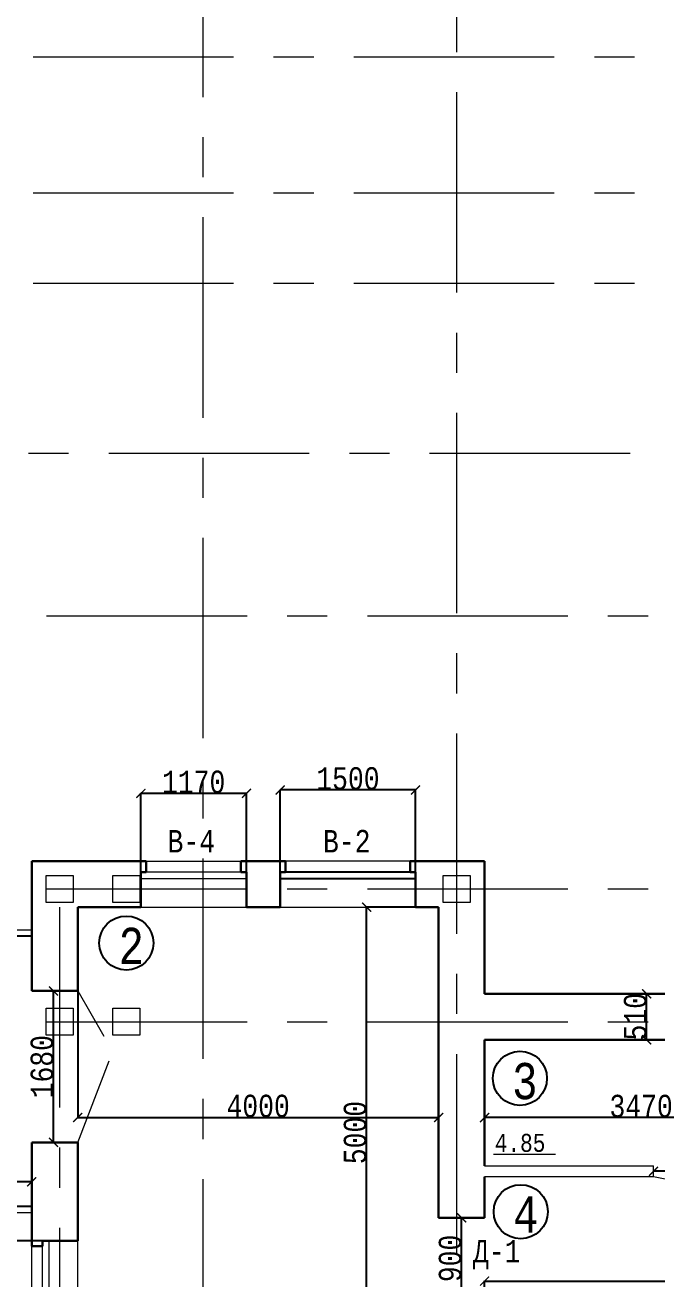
# Model space of a CAD drawing. Header units: millimetres. Extents: x -689206 to 4969298, y -1019800 to 703299.
# Drawn here: x 196506 to 203509, y -347715 to -333808 of the extents above; entities that cross this region are included whole.
import ezdxf

# ---------------------------------------------------------------- set-up
doc = ezdxf.new("R2010")
doc.units = ezdxf.units.MM
doc.linetypes.add('осеваяX2', pattern=[101.6, 63.5, -12.7, 12.7, -12.7])
for name, color, linetype, lineweight in [('б', 231, 'Continuous', 30), ('БАЛКОН', 7, 'Continuous', 20), ('несущие', 7, 'Continuous', 30), ('ОКНА', 250, 'Continuous', 20), ('ПЕРЕГОРОДКИ', 252, 'Continuous', 9), ('РАЗМЕРЫ', 7, 'Continuous', 9), ('стены', 7, 'Continuous', 20)]:
    doc.layers.add(name, color=color, linetype=linetype, lineweight=lineweight)
doc.layers.add('четотам', color=7, linetype='Continuous')
doc.styles.add('Аннотативный', font='isocteur.ttf', dxfattribs={"width": 0.7, "height": 250})
doc.dimstyles.new('Аннотативный', dxfattribs={"dimscale": 0, "dimtxt": 250, "dimasz": 100, "dimexe": 1.25, "dimexo": 0.625, "dimtad": 1, "dimdec": 0, "dimtxsty": 'Аннотативный', "dimblk": 'ARCHTICK', "dimcen": 2.5, "dimadec": 0, "dimazin": 0, "dimtfac": 1, "dimtdec": 0, "dimtmove": 0, "dimatfit": 3, "dimfxl": 1, "dimarcsym": 0})

# ---------------------------------------------------------------- blocks, each defined once
blk = doc.blocks.new('_ArchTick')
at = {"color": 0, "linetype": 'ByBlock', "const_width": 0.15}
blk.add_lwpolyline([(-0.5, -0.5), (0.5, 0.5)], dxfattribs=at)
blk = doc.blocks.new('*D1899')
at = {"layer": 'Defpoints', "color": 0, "linetype": 'ByBlock', "lineweight": 20, "transparency": 16777216}
for p in [(196123, -343912), (196579, -343912), (196579, -346912)]:
    blk.add_point(p, dxfattribs=at)
at = {"layer": 'б', "color": 0, "linetype": 'ByBlock', "lineweight": -2, "transparency": 16777216}
for p, q in [((196578, -343912), (196121, -343912)), ((196123, -346912), (196123, -343912)), ((196578, -346912), (196121, -346912))]:
    blk.add_line(p, q, dxfattribs=at)
at = {"layer": 'б', "color": 0, "linetype": 'ByBlock', "lineweight": -2, "transparency": 16777216, "xscale": 100, "yscale": 100, "zscale": 100}
for p, rotation in [((196123, -343912), 90), ((196123, -346912), 270)]:
    blk.add_blockref('_ArchTick', p, dxfattribs=dict(at, rotation=rotation))
at = {"layer": 'б', "color": 0, "linetype": 'ByBlock', "lineweight": 5, "transparency": 16777216, "insert": (195997, -345412), "char_height": 250, "attachment_point": 5, "rotation": 90, "style": 'Аннотативный'}
blk.add_mtext('3000', dxfattribs=at)
blk = doc.blocks.new('*D1900')
at = {"layer": 'Defpoints', "color": 0, "linetype": 'ByBlock', "lineweight": 20, "transparency": 16777216}
for p in [(195579, -346639), (195579, -346912), (196579, -346912)]:
    blk.add_point(p, dxfattribs=at)
at = {"layer": 'б', "color": 0, "linetype": 'ByBlock', "lineweight": -2, "transparency": 16777216}
for p, q in [((195579, -346911), (195579, -346637)), ((196579, -346639), (195579, -346639)), ((196579, -346911), (196579, -346637))]:
    blk.add_line(p, q, dxfattribs=at)
at = {"layer": 'б', "color": 0, "linetype": 'ByBlock', "lineweight": -2, "transparency": 16777216, "xscale": 100, "yscale": 100, "zscale": 100, "rotation": 180}
blk.add_blockref('_ArchTick', (195579, -346639), dxfattribs=at)
at = {"layer": 'б', "color": 0, "linetype": 'ByBlock', "lineweight": -2, "transparency": 16777216, "xscale": 100, "yscale": 100, "zscale": 100}
blk.add_blockref('_ArchTick', (196579, -346639), dxfattribs=at)
at = {"layer": 'б', "color": 0, "linetype": 'ByBlock', "lineweight": 5, "transparency": 16777216, "insert": (196079, -346513), "char_height": 250, "attachment_point": 5, "style": 'Аннотативный'}
blk.add_mtext('1000', dxfattribs=at)
blk = doc.blocks.new('*D1958')
at = {"layer": 'Defpoints', "color": 0, "lineweight": 20, "transparency": 16777216}
for p in [(195789, -347293), (197089, -347293), (197089, -348523)]:
    blk.add_point(p, dxfattribs=at)
at = {"layer": 'ОКНА', "color": 0, "lineweight": -2, "transparency": 16777216}
for p, q in [((197088, -347293), (195787, -347293)), ((195789, -348523), (195789, -347293)), ((197088, -348523), (195787, -348523))]:
    blk.add_line(p, q, dxfattribs=at)
at = {"layer": 'ОКНА', "color": 0, "lineweight": -2, "transparency": 16777216, "xscale": 100, "yscale": 100, "zscale": 100}
for p, rotation in [((195789, -347293), 90), ((195789, -348523), 270)]:
    blk.add_blockref('_ArchTick', p, dxfattribs=dict(at, rotation=rotation))
at = {"layer": 'ОКНА', "color": 0, "lineweight": 5, "transparency": 16777216, "insert": (195663, -347908), "char_height": 250, "attachment_point": 5, "rotation": 90, "style": 'Аннотативный'}
blk.add_mtext('1230', dxfattribs=at)
blk = doc.blocks.new('*D1959')
at = {"layer": 'Defpoints', "color": 0, "lineweight": 20, "transparency": 16777216}
for p in [(196820, -344521), (196834, -344521), (196834, -346201)]:
    blk.add_point(p, dxfattribs=at)
at = {"layer": 'ОКНА', "color": 0, "lineweight": -2, "transparency": 16777216}
for p, q in [((196833, -344521), (196818, -344521)), ((196820, -346201), (196820, -344521)), ((196833, -346201), (196818, -346201))]:
    blk.add_line(p, q, dxfattribs=at)
at = {"layer": 'ОКНА', "color": 0, "lineweight": -2, "transparency": 16777216, "xscale": 100, "yscale": 100, "zscale": 100}
for p, rotation in [((196820, -344521), 90), ((196820, -346201), 270)]:
    blk.add_blockref('_ArchTick', p, dxfattribs=dict(at, rotation=rotation))
at = {"layer": 'ОКНА', "color": 0, "lineweight": 5, "transparency": 16777216, "insert": (196694, -345361), "char_height": 250, "attachment_point": 5, "rotation": 90, "style": 'Аннотативный'}
blk.add_mtext('1680', dxfattribs=at)
blk = doc.blocks.new('*D1960')
at = {"layer": 'Defpoints', "color": 0, "linetype": 'ByBlock', "lineweight": 20, "transparency": 16777216}
for p in [(199334, -342292), (199334, -343592), (200834, -343592)]:
    blk.add_point(p, dxfattribs=at)
at = {"layer": 'ПЕРЕГОРОДКИ', "color": 0, "linetype": 'ByBlock', "lineweight": -2, "transparency": 16777216}
for p, q in [((199334, -343591), (199334, -342291)), ((200834, -342292), (199334, -342292)), ((200834, -343591), (200834, -342291))]:
    blk.add_line(p, q, dxfattribs=at)
at = {"layer": 'ПЕРЕГОРОДКИ', "color": 0, "linetype": 'ByBlock', "lineweight": -2, "transparency": 16777216, "xscale": 100, "yscale": 100, "zscale": 100, "rotation": 180}
blk.add_blockref('_ArchTick', (199334, -342292), dxfattribs=at)
at = {"layer": 'ПЕРЕГОРОДКИ', "color": 0, "linetype": 'ByBlock', "lineweight": -2, "transparency": 16777216, "xscale": 100, "yscale": 100, "zscale": 100}
blk.add_blockref('_ArchTick', (200834, -342292), dxfattribs=at)
at = {"layer": 'ПЕРЕГОРОДКИ', "color": 0, "linetype": 'ByBlock', "lineweight": 5, "transparency": 16777216, "insert": (200084, -342166), "char_height": 250, "attachment_point": 5, "style": 'Аннотативный'}
blk.add_mtext('1500', dxfattribs=at)
blk = doc.blocks.new('*D1961')
at = {"layer": 'Defpoints', "color": 0, "linetype": 'ByBlock', "lineweight": 20, "transparency": 16777216}
for p in [(197789, -342330), (197789, -343592), (198959, -343592)]:
    blk.add_point(p, dxfattribs=at)
at = {"layer": 'ПЕРЕГОРОДКИ', "color": 0, "linetype": 'ByBlock', "lineweight": -2, "transparency": 16777216}
for p, q in [((197789, -343591), (197789, -342328)), ((198959, -342330), (197789, -342330)), ((198959, -343591), (198959, -342328))]:
    blk.add_line(p, q, dxfattribs=at)
at = {"layer": 'ПЕРЕГОРОДКИ', "color": 0, "linetype": 'ByBlock', "lineweight": -2, "transparency": 16777216, "xscale": 100, "yscale": 100, "zscale": 100, "rotation": 180}
blk.add_blockref('_ArchTick', (197789, -342330), dxfattribs=at)
at = {"layer": 'ПЕРЕГОРОДКИ', "color": 0, "linetype": 'ByBlock', "lineweight": -2, "transparency": 16777216, "xscale": 100, "yscale": 100, "zscale": 100}
blk.add_blockref('_ArchTick', (198959, -342330), dxfattribs=at)
at = {"layer": 'ПЕРЕГОРОДКИ', "color": 0, "linetype": 'ByBlock', "lineweight": 5, "transparency": 16777216, "insert": (198374, -342204), "char_height": 250, "attachment_point": 5, "style": 'Аннотативный'}
blk.add_mtext('1170', dxfattribs=at)
blk = doc.blocks.new('*D1966')
at = {"layer": 'Defpoints', "color": 0, "linetype": 'ByBlock', "lineweight": 20, "transparency": 16777216}
for p in [(200291, -343592), (201089, -343592), (201089, -348592)]:
    blk.add_point(p, dxfattribs=at)
at = {"layer": 'ПЕРЕГОРОДКИ', "color": 0, "linetype": 'ByBlock', "lineweight": -2, "transparency": 16777216}
for p, q in [((201088, -343592), (200290, -343592)), ((200291, -348592), (200291, -343592)), ((201088, -348592), (200290, -348592))]:
    blk.add_line(p, q, dxfattribs=at)
at = {"layer": 'ПЕРЕГОРОДКИ', "color": 0, "linetype": 'ByBlock', "lineweight": -2, "transparency": 16777216, "xscale": 100, "yscale": 100, "zscale": 100}
for p, rotation in [((200291, -343592), 90), ((200291, -348592), 270)]:
    blk.add_blockref('_ArchTick', p, dxfattribs=dict(at, rotation=rotation))
at = {"layer": 'ПЕРЕГОРОДКИ', "color": 0, "linetype": 'ByBlock', "lineweight": 13, "transparency": 16777216, "insert": (200165, -346092), "char_height": 250, "attachment_point": 5, "rotation": 90, "style": 'Аннотативный'}
blk.add_mtext('5000', dxfattribs=at)
blk = doc.blocks.new('*D2014')
at = {"layer": 'Defpoints', "color": 0, "linetype": 'ByBlock', "lineweight": 20, "transparency": 16777216}
for p in [(203073, -344552), (203395, -344552), (203073, -345062)]:
    blk.add_point(p, dxfattribs=at)
at = {"layer": 'РАЗМЕРЫ', "color": 0, "linetype": 'ByBlock', "lineweight": -2, "transparency": 16777216}
for p, q in [((203074, -344552), (203396, -344552)), ((203395, -345062), (203395, -344552)), ((203074, -345062), (203396, -345062))]:
    blk.add_line(p, q, dxfattribs=at)
at = {"layer": 'РАЗМЕРЫ', "color": 0, "linetype": 'ByBlock', "lineweight": -2, "transparency": 16777216, "xscale": 100, "yscale": 100, "zscale": 100}
for p, rotation in [((203395, -344552), 90), ((203395, -345062), 270)]:
    blk.add_blockref('_ArchTick', p, dxfattribs=dict(at, rotation=rotation))
at = {"layer": 'РАЗМЕРЫ', "color": 0, "linetype": 'ByBlock', "lineweight": 20, "transparency": 16777216, "insert": (203270, -344807), "char_height": 250, "attachment_point": 5, "rotation": 90, "style": 'Аннотативный'}
blk.add_mtext('510', dxfattribs=at)
blk = doc.blocks.new('*D2016')
at = {"layer": 'Defpoints', "color": 0, "linetype": 'ByBlock', "lineweight": 20, "transparency": 16777216}
for p in [(201599, -345926), (201599, -346462), (205069, -346462)]:
    blk.add_point(p, dxfattribs=at)
at = {"layer": 'РАЗМЕРЫ', "color": 0, "linetype": 'ByBlock', "lineweight": -2, "transparency": 16777216}
for p, q in [((201599, -346461), (201599, -345925)), ((205069, -345926), (201599, -345926)), ((205069, -346461), (205069, -345925))]:
    blk.add_line(p, q, dxfattribs=at)
at = {"layer": 'РАЗМЕРЫ', "color": 0, "linetype": 'ByBlock', "lineweight": -2, "transparency": 16777216, "xscale": 100, "yscale": 100, "zscale": 100, "rotation": 180}
blk.add_blockref('_ArchTick', (201599, -345926), dxfattribs=at)
at = {"layer": 'РАЗМЕРЫ', "color": 0, "linetype": 'ByBlock', "lineweight": -2, "transparency": 16777216, "xscale": 100, "yscale": 100, "zscale": 100}
blk.add_blockref('_ArchTick', (205069, -345926), dxfattribs=at)
at = {"layer": 'РАЗМЕРЫ', "color": 0, "linetype": 'ByBlock', "lineweight": 5, "transparency": 16777216, "insert": (203334, -345800), "char_height": 250, "attachment_point": 5, "style": 'Аннотативный'}
blk.add_mtext('3470', dxfattribs=at)
blk = doc.blocks.new('*D1994')
at = {"layer": 'Defpoints', "color": 0, "linetype": 'ByBlock', "lineweight": 20, "transparency": 16777216}
for p in [(197089, -343592), (201089, -343592), (201089, -345925)]:
    blk.add_point(p, dxfattribs=at)
at = {"layer": 'РАЗМЕРЫ', "color": 0, "linetype": 'ByBlock', "lineweight": -2, "transparency": 16777216}
for p, q in [((197089, -343593), (197089, -345926)), ((201089, -343593), (201089, -345926)), ((197089, -345925), (201089, -345925))]:
    blk.add_line(p, q, dxfattribs=at)
at = {"layer": 'РАЗМЕРЫ', "color": 0, "linetype": 'ByBlock', "lineweight": -2, "transparency": 16777216, "xscale": 100, "yscale": 100, "zscale": 100, "rotation": 180}
blk.add_blockref('_ArchTick', (197089, -345925), dxfattribs=at)
at = {"layer": 'РАЗМЕРЫ', "color": 0, "linetype": 'ByBlock', "lineweight": -2, "transparency": 16777216, "xscale": 100, "yscale": 100, "zscale": 100}
blk.add_blockref('_ArchTick', (201089, -345925), dxfattribs=at)
at = {"layer": 'РАЗМЕРЫ', "color": 0, "linetype": 'ByBlock', "lineweight": 20, "transparency": 16777216, "insert": (199089, -345799), "char_height": 250, "attachment_point": 5, "style": 'Аннотативный'}
blk.add_mtext('4000', dxfattribs=at)
blk = doc.blocks.new('*D1996')
at = {"layer": 'Defpoints', "color": 0, "linetype": 'ByBlock', "lineweight": 20, "transparency": 16777216}
for p in [(207436, -347739), (201599, -348212), (207436, -348212)]:
    blk.add_point(p, dxfattribs=at)
at = {"layer": 'РАЗМЕРЫ', "color": 0, "linetype": 'ByBlock', "lineweight": -2, "transparency": 16777216}
for p, q in [((201599, -348211), (201599, -347738)), ((201599, -347739), (207436, -347739)), ((207436, -348211), (207436, -347738))]:
    blk.add_line(p, q, dxfattribs=at)
at = {"layer": 'РАЗМЕРЫ', "color": 0, "linetype": 'ByBlock', "lineweight": -2, "transparency": 16777216, "xscale": 100, "yscale": 100, "zscale": 100, "rotation": 180}
blk.add_blockref('_ArchTick', (201599, -347739), dxfattribs=at)
at = {"layer": 'РАЗМЕРЫ', "color": 0, "linetype": 'ByBlock', "lineweight": -2, "transparency": 16777216, "xscale": 100, "yscale": 100, "zscale": 100}
blk.add_blockref('_ArchTick', (207436, -347739), dxfattribs=at)
at = {"layer": 'РАЗМЕРЫ', "color": 0, "linetype": 'ByBlock', "lineweight": 5, "transparency": 16777216, "insert": (204518, -347613), "char_height": 250, "attachment_point": 5, "style": 'Аннотативный'}
blk.add_mtext('5840', dxfattribs=at)
blk = doc.blocks.new('*D2033')
at = {"layer": 'Defpoints', "color": 0, "linetype": 'ByBlock', "lineweight": 20, "transparency": 16777216}
for p in [(203471, -346521), (203471, -346521), (204371, -346521)]:
    blk.add_point(p, dxfattribs=at)
at = {"layer": 'РАЗМЕРЫ', "color": 0, "linetype": 'ByBlock', "lineweight": -2, "transparency": 16777216}
for p, q in [((203471, -346520), (203471, -346519)), ((204371, -346521), (203471, -346521)), ((204371, -346520), (204371, -346519))]:
    blk.add_line(p, q, dxfattribs=at)
at = {"layer": 'РАЗМЕРЫ', "color": 0, "linetype": 'ByBlock', "lineweight": -2, "transparency": 16777216, "xscale": 100, "yscale": 100, "zscale": 100, "rotation": 180}
blk.add_blockref('_ArchTick', (203471, -346521), dxfattribs=at)
at = {"layer": 'РАЗМЕРЫ', "color": 0, "linetype": 'ByBlock', "lineweight": -2, "transparency": 16777216, "xscale": 100, "yscale": 100, "zscale": 100}
blk.add_blockref('_ArchTick', (204371, -346521), dxfattribs=at)
at = {"layer": 'РАЗМЕРЫ', "color": 0, "linetype": 'ByBlock', "lineweight": 5, "transparency": 16777216, "insert": (203921, -346395), "char_height": 250, "attachment_point": 5, "style": 'Аннотативный'}
blk.add_mtext('900', dxfattribs=at)
blk = doc.blocks.new('*D2018')
at = {"layer": 'Defpoints', "color": 0, "linetype": 'ByBlock', "lineweight": 20, "transparency": 16777216}
for p in [(201344, -347038), (201344, -347038), (201344, -347938)]:
    blk.add_point(p, dxfattribs=at)
at = {"layer": 'РАЗМЕРЫ', "color": 0, "linetype": 'ByBlock', "lineweight": -2, "transparency": 16777216}
for p, q in [((201344, -347038), (201345, -347038)), ((201344, -347938), (201344, -347038)), ((201344, -347938), (201345, -347938))]:
    blk.add_line(p, q, dxfattribs=at)
at = {"layer": 'РАЗМЕРЫ', "color": 0, "linetype": 'ByBlock', "lineweight": -2, "transparency": 16777216, "xscale": 100, "yscale": 100, "zscale": 100}
for p, rotation in [((201344, -347038), 90), ((201344, -347938), 270)]:
    blk.add_blockref('_ArchTick', p, dxfattribs=dict(at, rotation=rotation))
at = {"layer": 'РАЗМЕРЫ', "color": 0, "linetype": 'ByBlock', "lineweight": 5, "transparency": 16777216, "insert": (201218, -347488), "char_height": 250, "attachment_point": 5, "rotation": 90, "style": 'Аннотативный'}
blk.add_mtext('900', dxfattribs=at)

msp = doc.modelspace()

# ---------------------------------------------------------------- linework, layer by layer
at = {"layer": 'б', "color": 18, "linetype": 'ByBlock', "lineweight": 30, "true_color": 0x000000}
for p, q in [((196578.7, -344521.2), (197088.7, -344521.2)), ((197088.7, -346201.2), (196578.7, -346201.2))]:
    msp.add_line(p, q, dxfattribs=at)
at = {"layer": 'БАЛКОН', "lineweight": 9}
for p, q in [((195508.7, -343841.8), (196578.7, -343841.8)), ((195578.7, -343911.8), (196578.7, -343911.8)), ((196578.7, -346981.8), (195508.7, -346981.8)), ((196578.7, -346911.8), (195578.7, -346911.8))]:
    msp.add_line(p, q, dxfattribs=at)
at = {"layer": 'несущие', "color": 0}
for p, q in [((197848.7, -343202), (197848.7, -343082)), ((198898.7, -343082), (199393.7, -343082)), ((199393.7, -343202), (199393.7, -343082)), ((197788.7, -343202), (197788.7, -343592)), ((197788.7, -343202), (197848.7, -343202)), ((198958.7, -343592), (198958.7, -343202)), ((199333.7, -343592), (199333.7, -343202)), ((199393.7, -343202), (199333.7, -343202)), ((200833.7, -343592), (200833.7, -343202)), ((200833.7, -343202), (200833.7, -343592)), ((201088.7, -343592), (200833.7, -343592)), ((201598.7, -345344.8), (201598.7, -345144.8)), ((196578.7, -347353.4), (196578.7, -347293.4)), ((196698.7, -347353.4), (196578.7, -347353.4)), ((196698.7, -347293.4), (197088.7, -347293.4)), ((196698.7, -347293.4), (196698.7, -347353.4))]:
    msp.add_line(p, q, dxfattribs=at)
at = {"layer": 'несущие', "color": 0, "lineweight": 30}
msp.add_line((199333.7, -343592), (198958.7, -343592), dxfattribs=at)
at = {"layer": 'ОКНА', "color": 0}
for p, q in [((200773.7, -343082), (199393.7, -343082)), ((199333.7, -343592), (200833.7, -343592))]:
    msp.add_line(p, q, dxfattribs=at)
at = {"layer": 'ОКНА', "lineweight": 5}
for p, q in [((196698.7, -348463.4), (196698.7, -347293.4)), ((196768.7, -347293.4), (196768.7, -348523.4))]:
    msp.add_line(p, q, dxfattribs=at)
at = {"layer": 'ПЕРЕГОРОДКИ', "color": 18, "linetype": 'ByBlock', "lineweight": 9, "true_color": 0x000000}
for p, q in [((197088.7, -344521.2), (197378.7, -345023.6)), ((197088.7, -346201.2), (197437.1, -345295.1))]:
    msp.add_line(p, q, dxfattribs=at)
at = {"layer": 'РАЗМЕРЫ', "linetype": 'осеваяX2', "lineweight": 5, "ltscale": 35}
for p, q in [((198478, -380834.4), (198478, -330996.7)), ((201288.7, -330996.7), (201288.7, -380834.4)), ((185925.3, -334160.6), (253128, -334161.7)), ((252995.3, -338560), (185925.3, -338560)), ((196888.7, -343592), (196888.7, -380834.4))]:
    msp.add_line(p, q, dxfattribs=at)
at = {"layer": 'РАЗМЕРЫ', "lineweight": 5}
for p, q in [((197848.7, -343082), (198898.7, -343082)), ((197788.7, -343592), (198958.7, -343592)), ((196578.7, -348463.4), (196578.7, -347113.4)), ((197088.7, -348523.4), (197088.7, -347053.4))]:
    msp.add_line(p, q, dxfattribs=at)
at = {"layer": 'РАЗМЕРЫ', "lineweight": 30}
for p, q in [((198898.7, -343202), (198898.7, -343082)), ((200773.7, -343202), (200773.7, -343082)), ((198958.7, -343202), (198898.7, -343202)), ((200833.7, -343202), (200773.7, -343202))]:
    msp.add_line(p, q, dxfattribs=at)
at = {"layer": 'РАЗМЕРЫ', "linetype": 'ByBlock', "lineweight": 20}
for p, q in [((201598.7, -345062), (201598.7, -346462)), ((201598.7, -346462), (203470.5, -346462)), ((201598.7, -346462), (203470.5, -346462)), ((203470.5, -346580.7), (203470.5, -346460.7)), ((201598.7, -346580.7), (203470.5, -346580.7))]:
    msp.add_line(p, q, dxfattribs=at)
at = {"layer": 'РАЗМЕРЫ'}
msp.add_line((201697.4, -346330.3), (202386.6, -346330.3), dxfattribs=at)
at = {"layer": 'РАЗМЕРЫ', "linetype": 'ByBlock', "lineweight": 9}
msp.add_line((203470.5, -346580.7), (204374, -346758.7), dxfattribs=at)
at = {"layer": 'РАЗМЕРЫ', "linetype": 'ByBlock', "lineweight": 30}
msp.add_line((201598.7, -347038), (201088.7, -347038), dxfattribs=at)
at = {"layer": 'стены', "linetype": 'осеваяX2', "lineweight": 5, "ltscale": 35}
for p, q in [((185925.3, -335670), (253128, -335670)), ((185925.3, -336670), (253128, -336670)), ((186075.3, -340362), (253128, -340362)), ((186075.3, -343389.5), (253128, -343389.5)), ((186075.3, -344862), (253128, -344862))]:
    msp.add_line(p, q, dxfattribs=at)
at = {"layer": 'стены', "lineweight": 30}
for p, q in [((197088.7, -343082), (196578.7, -343082)), ((196578.7, -343082), (196578.7, -344521.2)), ((197088.7, -343082), (197848.7, -343082)), ((200773.7, -343082), (201598.7, -343082)), ((201598.7, -343082), (201598.7, -344552)), ((200833.7, -343592), (200833.7, -343202)), ((197788.7, -343592), (197088.7, -343592)), ((197088.7, -343592), (197088.7, -344521.2)), ((201088.7, -343592), (200833.7, -343592)), ((201088.7, -347038), (201088.7, -343592)), ((205208.7, -344552), (201598.7, -344552)), ((201088.7, -344834.8), (201088.7, -347038)), ((201598.7, -345062), (205068.7, -345062)), ((201598.7, -345062), (201598.7, -345344.8)), ((201598.7, -345344.8), (201598.7, -346462)), ((196578.7, -346201.2), (196578.7, -347293.4)), ((197088.7, -346201.2), (197088.7, -347293.4)), ((201598.7, -346582), (201598.7, -347038))]:
    msp.add_line(p, q, dxfattribs=at)
at = {"layer": 'стены', "lineweight": 5}
for p, q in [((198898.7, -343202), (197848.7, -343202)), ((197788.7, -343272), (198958.7, -343272))]:
    msp.add_line(p, q, dxfattribs=at)
at = {"layer": 'стены', "color": 18, "lineweight": 30, "true_color": 0x000000}
msp.add_line((198958.7, -343592), (198958.7, -343202), dxfattribs=at)
at = {"layer": 'стены', "lineweight": 25}
for p, q in [((200773.7, -343202), (199393.7, -343202)), ((199333.7, -343272), (200833.7, -343272))]:
    msp.add_line(p, q, dxfattribs=at)
at = {"layer": 'стены'}
for p, q in [((196578.7, -344002), (196578.7, -344521.2)), ((201088.7, -344834.8), (201088.7, -345344.8))]:
    msp.add_line(p, q, dxfattribs=at)
for points in [[(196738.7, -343239.5), (197038.7, -343239.5), (197038.7, -343539.5), (196738.7, -343539.5)], [(197478, -343239.5), (197778, -343239.5), (197778, -343539.5), (197478, -343539.5)], [(201138.7, -343239.5), (201438.7, -343239.5), (201438.7, -343539.5), (201138.7, -343539.5)], [(196738.7, -344712), (197038.7, -344712), (197038.7, -345012), (196738.7, -345012)], [(197478, -344712), (197778, -344712), (197778, -345012), (197478, -345012)]]:
    msp.add_lwpolyline(points, close=True, dxfattribs=at)
at = {"layer": 'четотам'}
for centre in [(197628, -343990.1), (201990, -345490.1), (202000, -346970.1)]:
    msp.add_circle(centre, 300, dxfattribs=at)

# ---------------------------------------------------------------- texts
at = {"layer": 'РАЗМЕРЫ', "lineweight": 20, "ltscale": 150, "attachment_point": 1, "style": 'Аннотативный'}
for s, insert, char_height, width in [('В-4', (198085, -342735.4), 250, 922.913), ('В-2', (199807.9, -342735.4), 250, 922.913), ('2', (197542.2, -343820.3), 401.1, 1460), ('3', (201904.2, -345320.3), 401.1, 1460), ('4', (201914.2, -346800.3), 401.1, 1460), ('Д-1', (201470, -347282.5), 250, 922.913)]:
    msp.add_mtext(s, dxfattribs=dict(at, insert=insert, char_height=char_height, width=width))
at = {"layer": 'РАЗМЕРЫ', "insert": (201711.5, -346106.3), "char_height": 200, "width": 656.117, "attachment_point": 1, "style": 'Аннотативный'}
msp.add_mtext('4.85', dxfattribs=at)

# ---------------------------------------------------------------- dimensions: what is measured, and where the dimension line sits
at = {"layer": 'б', "color": 18, "linetype": 'ByBlock', "lineweight": 5, "true_color": 0x000000}
for p2, distance, picture, middle in [((196578.7, -343911.8), 456, '*D1899', (195997, -345411.8)), ((195578.7, -346911.8), -273, '*D1900', (196078.7, -346513.1))]:
    dim = msp.add_aligned_dim(p1=(196578.7, -346911.8), p2=p2, distance=distance, dimstyle='Аннотативный', dxfattribs=at)
    dim.commit()
    dim.dimension.update_dxf_attribs({"geometry": picture, "text_midpoint": middle})
at = {"layer": 'ОКНА', "color": 0, "lineweight": 5}
for base, p1, p2, picture, middle in [((196819.7, -344521.2), (196833.7, -346201.2), (196833.7, -344521.2), '*D1959', (196694.1, -345361.2)), ((195788.7, -347293.4), (197088.7, -348523.4), (197088.7, -347293.4), '*D1958', (195663.1, -347908.4))]:
    dim = msp.add_linear_dim(base=base, p1=p1, p2=p2, angle=90, dimstyle='Аннотативный', dxfattribs=at)
    dim.commit()
    dim.dimension.update_dxf_attribs({"geometry": picture, "text_midpoint": middle})
at = {"layer": 'ПЕРЕГОРОДКИ', "color": 18, "linetype": 'ByBlock', "lineweight": 5, "true_color": 0x000000}
for base, p1, p2, picture, middle in [((197788.7, -342329.6), (198958.7, -343592), (197788.7, -343592), '*D1961', (198373.7, -342204)), ((199333.7, -342292), (200833.7, -343592), (199333.7, -343592), '*D1960', (200083.7, -342166.4))]:
    dim = msp.add_linear_dim(base=base, p1=p1, p2=p2, dimstyle='Аннотативный', dxfattribs=at)
    dim.commit()
    dim.dimension.update_dxf_attribs({"geometry": picture, "text_midpoint": middle})
at = {"layer": 'ПЕРЕГОРОДКИ', "color": 18, "linetype": 'ByBlock', "lineweight": 13, "true_color": 0x000000}
dim = msp.add_linear_dim(base=(200291, -343592), p1=(201088.7, -348592), p2=(201088.7, -343592), angle=90, dimstyle='Аннотативный', dxfattribs=at)
dim.commit()
dim.dimension.update_dxf_attribs({"geometry": '*D1966', "text_midpoint": (200165.4, -346092)})
at = {"layer": 'РАЗМЕРЫ', "linetype": 'ByBlock', "lineweight": 20}
dim = msp.add_linear_dim(base=(201088.7, -345924.5), p1=(197088.7, -343592), p2=(201088.7, -343592), dimstyle='Аннотативный', dxfattribs=at)
dim.commit()
dim.dimension.update_dxf_attribs({"geometry": '*D1994', "text_midpoint": (199088.7, -345798.9)})
dim = msp.add_linear_dim(base=(203395.2, -344552), p1=(203073.4, -345062), p2=(203073.4, -344552), angle=90, dimstyle='Аннотативный', dxfattribs=at)
dim.commit()
dim.dimension.update_dxf_attribs({"geometry": '*D2014', "text_midpoint": (203269.6, -344807)})
at = {"layer": 'РАЗМЕРЫ', "linetype": 'ByBlock', "lineweight": 5}
for base, p1, p2, picture, middle in [((201598.7, -345925.8), (205068.7, -346462), (201598.7, -346462), '*D2016', (203333.7, -345800.1)), ((203470.5, -346520.7), (204370.5, -346520.7), (203470.5, -346520.7), '*D2033', (203920.5, -346395.1))]:
    dim = msp.add_linear_dim(base=base, p1=p1, p2=p2, dimstyle='Аннотативный', dxfattribs=at)
    dim.commit()
    dim.dimension.update_dxf_attribs({"geometry": picture, "text_midpoint": middle})
dim = msp.add_linear_dim(base=(201343.7, -347038), p1=(201343.7, -347938), p2=(201343.7, -347038), angle=90, dimstyle='Аннотативный', dxfattribs=at)
dim.commit()
dim.dimension.update_dxf_attribs({"geometry": '*D2018', "text_midpoint": (201218.1, -347488)})
dim = msp.add_linear_dim(base=(207436.3, -347738.8), p1=(201598.7, -348212), p2=(207436.3, -348212), text='5840', dimstyle='Аннотативный', dxfattribs=at)
dim.commit()
dim.dimension.update_dxf_attribs({"geometry": '*D1996', "text_midpoint": (204517.5, -347613.2)})

doc.saveas('drawing.dxf')
